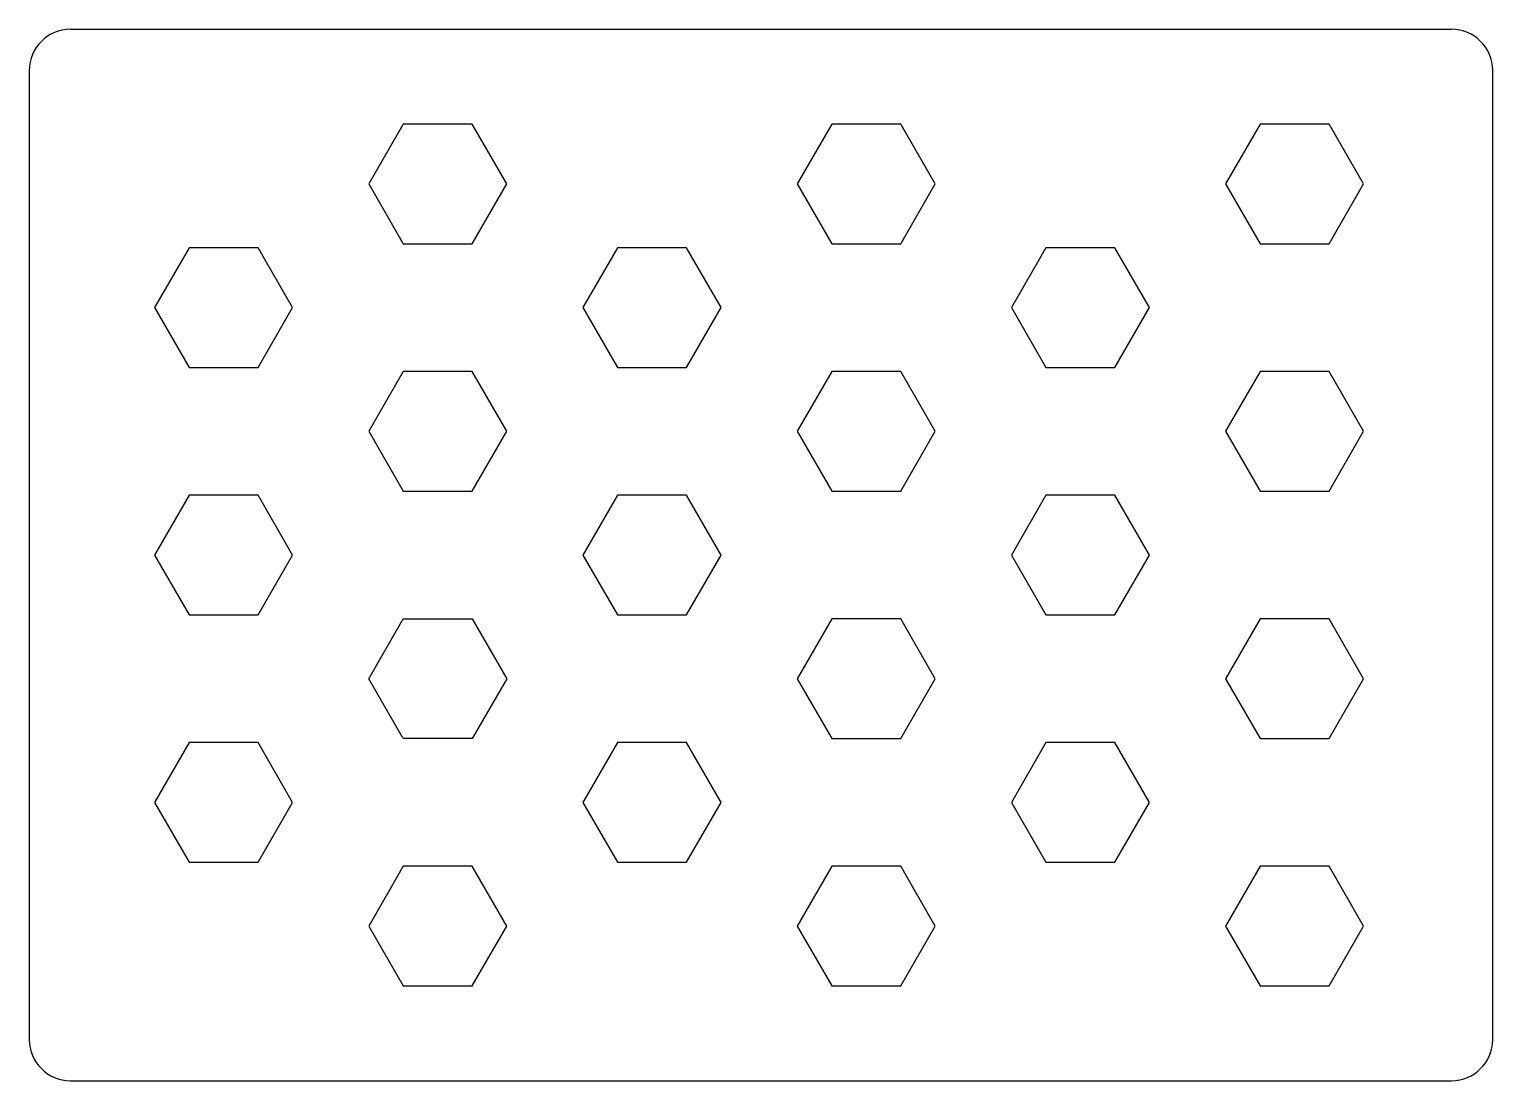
# Model space of a CAD drawing. Header units: millimetres. Extents: x 0 to 355, y 0 to 255.
import ezdxf

# ---------------------------------------------------------------- set-up
doc = ezdxf.new("R2010")
doc.units = ezdxf.units.MM
doc.layers.add('Sketch', color=7, linetype='CONTINUOUS')

msp = doc.modelspace()

# ---------------------------------------------------------------- linework, layer by layer
at = {"layer": 'Sketch'}
for p, q in [((10, 255), (345, 255)), ((0, 245), (0, 10)), ((355, 10), (355, 245)), ((90.73, 232), (82.36, 217.5)), ((107.47, 232), (90.73, 232)), ((115.85, 217.5), (107.47, 232)), ((194.65, 232), (186.28, 217.5)), ((211.4, 232), (194.65, 232)), ((219.77, 217.5), (211.4, 232)), ((298.58, 232), (290.21, 217.5)), ((315.32, 232), (298.58, 232)), ((323.69, 217.5), (315.32, 232)), ((82.36, 217.5), (90.73, 203)), ((107.47, 203), (115.85, 217.5)), ((186.28, 217.5), (194.65, 203)), ((211.4, 203), (219.77, 217.5)), ((290.21, 217.5), (298.58, 203)), ((315.32, 203), (323.69, 217.5)), ((90.73, 203), (107.47, 203)), ((194.65, 203), (211.4, 203)), ((298.58, 203), (315.32, 203)), ((38.77, 202), (30.4, 187.5)), ((55.51, 202), (38.77, 202)), ((63.88, 187.5), (55.51, 202)), ((142.69, 202), (134.32, 187.5)), ((159.44, 202), (142.69, 202)), ((167.81, 187.5), (159.44, 202)), ((246.62, 202), (238.24, 187.5)), ((263.36, 202), (246.62, 202)), ((271.73, 187.5), (263.36, 202)), ((30.4, 187.5), (38.77, 173)), ((55.51, 173), (63.88, 187.5)), ((134.32, 187.5), (142.69, 173)), ((159.44, 173), (167.81, 187.5)), ((238.24, 187.5), (246.62, 173)), ((263.36, 173), (271.73, 187.5)), ((38.77, 173), (55.51, 173)), ((90.73, 172), (82.36, 157.5)), ((107.47, 172), (90.73, 172)), ((115.85, 157.5), (107.47, 172)), ((142.69, 173), (159.44, 173)), ((194.65, 172), (186.28, 157.5)), ((211.4, 172), (194.65, 172)), ((219.77, 157.5), (211.4, 172)), ((246.62, 173), (263.36, 173)), ((298.58, 172), (290.21, 157.5)), ((315.32, 172), (298.58, 172)), ((323.69, 157.5), (315.32, 172)), ((82.36, 157.5), (90.73, 143)), ((107.47, 143), (115.85, 157.5)), ((186.28, 157.5), (194.65, 143)), ((211.4, 143), (219.77, 157.5)), ((290.21, 157.5), (298.58, 143)), ((315.32, 143), (323.69, 157.5)), ((38.77, 142), (30.4, 127.5)), ((55.51, 142), (38.77, 142)), ((63.88, 127.5), (55.51, 142)), ((90.73, 143), (107.47, 143)), ((142.69, 142), (134.32, 127.5)), ((159.44, 142), (142.69, 142)), ((167.81, 127.5), (159.44, 142)), ((194.65, 143), (211.4, 143)), ((246.62, 142), (238.24, 127.5)), ((263.36, 142), (246.62, 142)), ((271.73, 127.5), (263.36, 142)), ((298.58, 143), (315.32, 143)), ((30.4, 127.5), (38.77, 113)), ((55.51, 113), (63.88, 127.5)), ((134.32, 127.5), (142.69, 113)), ((159.44, 113), (167.81, 127.5)), ((238.24, 127.5), (246.62, 113)), ((263.36, 113), (271.73, 127.5)), ((38.77, 113), (55.51, 113)), ((82.36, 97.5), (90.73, 112)), ((90.73, 112), (107.47, 112)), ((107.47, 112), (115.85, 97.5)), ((142.69, 113), (159.44, 113)), ((194.65, 112), (186.28, 97.5)), ((211.4, 112), (194.65, 112)), ((219.77, 97.5), (211.4, 112)), ((246.62, 113), (263.36, 113)), ((298.58, 112), (290.21, 97.5)), ((315.32, 112), (298.58, 112)), ((323.69, 97.5), (315.32, 112)), ((90.73, 83), (82.36, 97.5)), ((115.85, 97.5), (107.47, 83)), ((186.28, 97.5), (194.65, 83)), ((211.4, 83), (219.77, 97.5)), ((290.21, 97.5), (298.58, 83)), ((315.32, 83), (323.69, 97.5)), ((38.77, 82), (30.4, 67.5)), ((55.51, 82), (38.77, 82)), ((63.88, 67.5), (55.51, 82)), ((107.47, 83), (90.73, 83)), ((142.69, 82), (134.32, 67.5)), ((159.44, 82), (142.69, 82)), ((167.81, 67.5), (159.44, 82)), ((194.65, 83), (211.4, 83)), ((246.62, 82), (238.24, 67.5)), ((263.36, 82), (246.62, 82)), ((271.73, 67.5), (263.36, 82)), ((298.58, 83), (315.32, 83)), ((30.4, 67.5), (38.77, 53)), ((55.51, 53), (63.88, 67.5)), ((134.32, 67.5), (142.69, 53)), ((159.44, 53), (167.81, 67.5)), ((238.24, 67.5), (246.62, 53)), ((263.36, 53), (271.73, 67.5)), ((38.77, 53), (55.51, 53)), ((90.73, 52), (82.36, 37.5)), ((107.47, 52), (90.73, 52)), ((115.85, 37.5), (107.47, 52)), ((142.69, 53), (159.44, 53)), ((194.65, 52), (186.28, 37.5)), ((211.4, 52), (194.65, 52)), ((219.77, 37.5), (211.4, 52)), ((246.62, 53), (263.36, 53)), ((298.58, 52), (290.21, 37.5)), ((315.32, 52), (298.58, 52)), ((323.69, 37.5), (315.32, 52)), ((82.36, 37.5), (90.73, 23)), ((107.47, 23), (115.85, 37.5)), ((186.28, 37.5), (194.65, 23)), ((211.4, 23), (219.77, 37.5)), ((290.21, 37.5), (298.58, 23)), ((315.32, 23), (323.69, 37.5)), ((90.73, 23), (107.47, 23)), ((194.65, 23), (211.4, 23)), ((298.58, 23), (315.32, 23)), ((10, 0), (345, 0))]:
    msp.add_line(p, q, dxfattribs=at)
for centre, start, end in [((10, 245), 90, 180), ((345, 245), 0, 90), ((10, 10), 180, -90), ((345, 10), -90, 0)]:
    msp.add_arc(centre, 10, start, end, dxfattribs=at)

doc.saveas('drawing.dxf')
